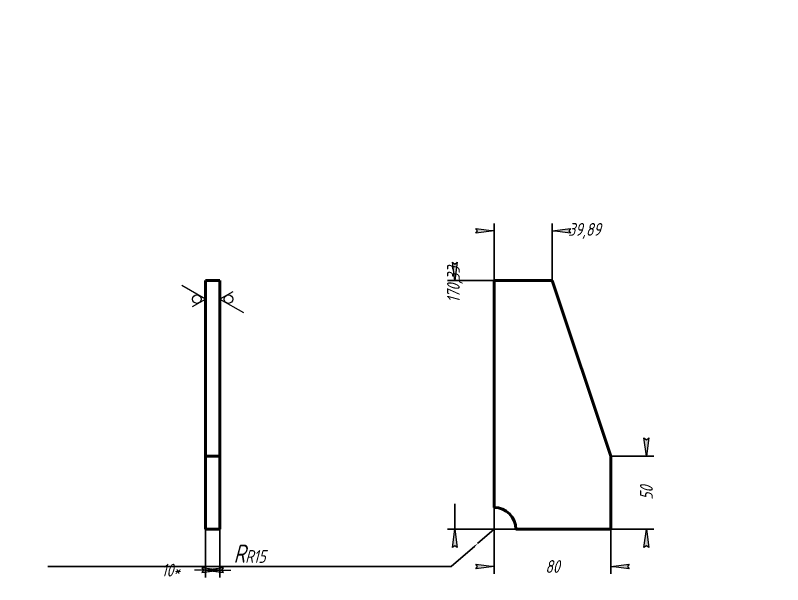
# Model space of a CAD drawing. Header units: millimetres. Extents: x 0 to 210, y 0 to 297.
# Drawn here: x 0 to 210, y 141.1 to 297 of the extents above; entities that cross this region are included whole.
import ezdxf

# ---------------------------------------------------------------- set-up
doc = ezdxf.new("R2010")
doc.units = ezdxf.units.MM
doc.linetypes.add('K5LT_BASIC', pattern=[0])
doc.linetypes.add('K5LT_THIN', pattern=[0])
doc.layers.add('Системный слой', color=7, linetype='Continuous')
doc.styles.add('KDIMTEXTSTYLE', font='GOST_AU.SHX', dxfattribs={"width": 0.96, "oblique": 15, "height": 5})
doc.dimstyles.new('KDIMSTYLE (0.40)', dxfattribs={"dimtxt": 5, "dimasz": 1, "dimexe": 2, "dimexo": 0.0625, "dimgap": 1, "dimtad": 1, "dimlfac": 2.5, "dimtxsty": 'KDIMTEXTSTYLE', "dimsah": 1, "dimcen": 0.09, "dimdle": 1, "dimadec": 0, "dimazin": 0, "dimtfac": 0.667, "dimtmove": 0, "dimatfit": 3, "dimfxl": 1, "dimtvp": 1, "dimtolj": 1, "dimtzin": 0, "dimarcsym": 0})

# ---------------------------------------------------------------- blocks, each defined once
blk = doc.blocks.new('U0')
at = {"layer": 'Системный слой', "color": 7, "linetype": 'K5LT_THIN', "lineweight": 18}
for p, q in [((51.99999999999999, 219.3087936701982), (45.59824999999999, 223.0048440326982)), ((48.49999999999999, 217.2880686701982), (51.99999999999999, 219.3087936701982))]:
    blk.add_line(p, q, dxfattribs=at)
blk.add_arc((49.66666666666666, 219.3087936701982), 1.166666666666667, 0, 359.999994270422, dxfattribs=at)
blk = doc.blocks.new('U1')
at = {"layer": 'Системный слой', "color": 7, "linetype": 'K5LT_THIN', "lineweight": 18}
for p, q in [((59.5, 221.3295186701982), (56, 219.3087936701982)), ((56, 219.3087936701982), (62.40174999999999, 215.6127433076982))]:
    blk.add_line(p, q, dxfattribs=at)
blk.add_arc((58.33333333333333, 219.3087936701982), 1.166666666666667, 0, 359.999994270422, dxfattribs=at)
blk = doc.blocks.new('KDIMARROW_02')
at = {"layer": 'Системный слой'}
blk.add_hatch(color=0, dxfattribs=at).paths.add_polyline_path([(4.5, -5.51091059616309e-16), (5, 0.6582624912261956), (0, 0), (5, -0.658262491226197)])
at = {"layer": 'Системный слой', "color": 0, "linetype": 'K5LT_THIN', "lineweight": 18}
for p, q in [((0, 0), (-1, 0)), ((5, 0.6582624912261956), (0, 0)), ((0, 0), (5, -0.658262491226197)), ((0, 0), (7, -8.572527594031472e-16)), ((4.5, -5.51091059616309e-16), (5, 0.6582624912261956)), ((5, -0.658262491226197), (4.5, -5.51091059616309e-16))]:
    blk.add_line(p, q, dxfattribs=at)
blk = doc.blocks.new('KDIMARROW_01')
at = {"layer": 'Системный слой'}
blk.add_hatch(color=0, dxfattribs=at).paths.add_polyline_path([(-5, -0.6582624912261956), (0, 0), (-5, 0.658262491226197), (-4.5, 5.51091059616309e-16)])
at = {"layer": 'Системный слой', "color": 0, "linetype": 'K5LT_THIN', "lineweight": 18}
for p, q in [((-4.5, 5.51091059616309e-16), (-5, 0.658262491226197)), ((-5, 0.658262491226197), (0, 0)), ((0, 0), (-5, -0.6582624912261956)), ((-5, -0.6582624912261956), (-4.5, 5.51091059616309e-16)), ((0, 0), (-1, 0))]:
    blk.add_line(p, q, dxfattribs=at)

msp = doc.modelspace()

# ---------------------------------------------------------------- linework, layer by layer
at = {"layer": 'Системный слой', "color": 150, "linetype": 'K5LT_BASIC', "lineweight": 40, "true_color": 0x0080ff}
for p, q in [((51.99999999999999, 224.4100877018495), (55.99999999999999, 224.4100877018495)), ((51.99999999999999, 224.4100877018495), (52, 176.2788012814807)), ((55.99999999999999, 224.4100877018495), (56, 176.2788012814807)), ((131, 162.2788012814807), (131, 224.4100877018495)), ((131, 224.4100877018495), (146.956237859877, 224.4100877018495)), ((146.956237859877, 224.4100877018495), (163, 176.2788012814807)), ((52, 176.2788012814807), (52, 156.2788012814807)), ((52, 176.2788012814807), (56, 176.2788012814807)), ((56, 176.2788012814807), (56, 156.2788012814807)), ((163, 176.2788012814807), (163, 156.2788012814807)), ((52, 156.2788012814807), (56, 156.2788012814807)), ((163, 156.2788012814807), (137, 156.2788012814807))]:
    msp.add_line(p, q, dxfattribs=at)
msp.add_arc((131, 156.2788012814807), 6, 0, 90, dxfattribs=at)

# ---------------------------------------------------------------- block references
at = {"layer": 'Системный слой'}
for name in ['U0', 'U1']:
    msp.add_blockref(name, (0, 0), dxfattribs=at)

# ---------------------------------------------------------------- dimensions: what is measured, and where the dimension line sits
at = {"layer": 'Системный слой', "color": 7}
for base, p1, p2, location, override in [((131, 237.9811448358149), (146.956237859877, 224.4100877018495), (131, 224.4100877018495), (155.7631336309036, 237.9811448358149), {"dimexo": 0, "dimpost": '\\H3.5;\\W0.965;\\Q15;<>', "dimblk1": 'KDIMARROW_01', "dimblk2": 'KDIMARROW_01', "dimse1": 0, "dimse2": 0, "dimclrt": 7, "dimtolj": 1}), ((131, 146.0797966419863), (163, 156.2788012814807), (131, 162.2788012814807), (147, 146.0797966419863), {"dimexo": 0, "dimpost": '\\H3.5;\\W0.965;\\Q15;<>', "dimblk1": 'KDIMARROW_01', "dimblk2": 'KDIMARROW_01', "dimse1": 0, "dimse2": 0, "dimclrt": 7, "dimtolj": 1}), ((52, 145.0797966419863), (56, 156.2788012814807), (52, 156.2788012814807), (42.53857326507568, 145.0797966419863), {"dimexo": 0, "dimpost": '\\H3.5;\\W0.965;\\Q15;<>\\H3.5;\\W0.965;\\Q15;\\Q15;*', "dimblk1": 'KDIMARROW_02', "dimblk2": 'KDIMARROW_02', "dimse1": 0, "dimse2": 0, "dimclrt": 7, "dimtolj": 1})]:
    msp.add_linear_dim(base=base, p1=p1, p2=p2, location=location, dimstyle='KDIMSTYLE (0.40)', override=override, dxfattribs=at).render()
for base, p1, location in [((120.2976107258215, 156.2788012814807), (131, 224.4100877018495), (120.2976107258215, 223.2788012814807)), ((172.7083030613899, 156.2788012814807), (163, 176.2788012814807), (172.7083030613899, 166.2788012814807))]:
    msp.add_linear_dim(base=base, p1=p1, p2=(163, 156.2788012814807), angle=90, location=location, dimstyle='KDIMSTYLE (0.40)', override={"dimexo": 0, "dimpost": '\\H3.5;\\W0.965;\\Q15;<>', "dimblk1": 'KDIMARROW_01', "dimblk2": 'KDIMARROW_01', "dimse1": 0, "dimse2": 0, "dimclrt": 7, "dimtolj": 1}, dxfattribs=at).render()
msp.add_radius_dim(center=(131, 156.2788012814807), radius=5.999999999999958, location=(119.2976107258215, 146.0797966419863), dimstyle='KDIMSTYLE (0.40)', override={"dimtih": 1, "dimtoh": 1, "dimpost": '\\H3.5;\\W0.965;\\Q15;R<>', "dimblk2": 'KDIMARROW_01', "dimclrt": 7, "dimtmove": 1, "dimtolj": 1}, dxfattribs=at).render()

doc.saveas('drawing.dxf')
